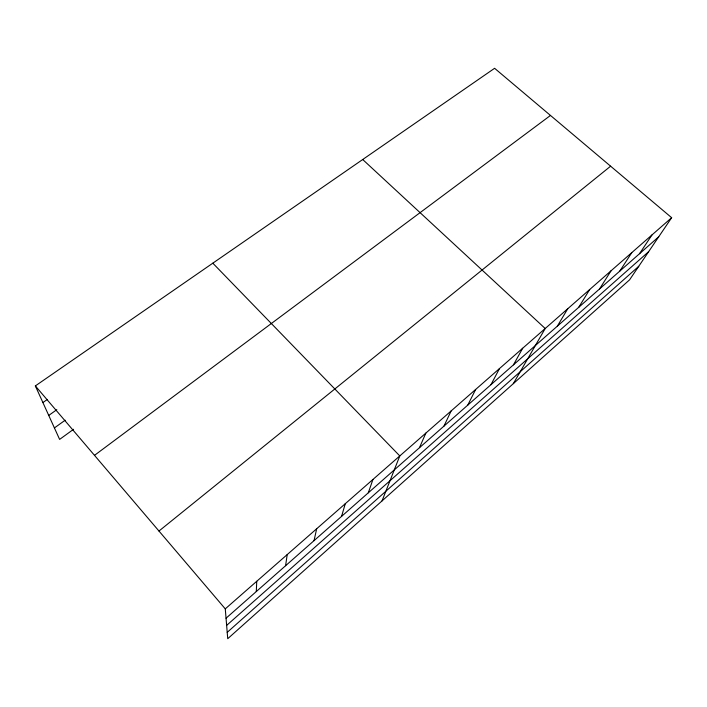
<?xml version="1.0" encoding="UTF-8"?>
<svg xmlns="http://www.w3.org/2000/svg" width="707" height="707" viewBox="0 0 707 707"><rect width="100%" height="100%" fill="white"/><g stroke="black" fill="none" stroke-linecap="round" stroke-linejoin="round"><path stroke-width="1.06" d="M256.296 591.547L256.747 581.287M285.601 565.706L287.201 554.597M314.023 540.661L316.692 528.756M341.578 516.366L345.263 503.72M368.312 492.797L372.942 479.461M382.036 500.901L399.791 455.935L212.816 263.181M419.481 447.69L425.835 433.108M443.978 426.1L451.119 410.961M467.778 405.111L475.661 389.451M490.932 384.705L499.504 368.559M513.45 364.856L522.676 348.251M513.326 383.654L545.203 328.508L362.709 159.517M557.328 326.174L567.765 308.738M578.706 307.333L589.7 289.517M599.509 288.986L611.034 270.825M619.774 271.126L631.784 252.638M639.508 253.725L651.987 234.936M671.65 217.694L629.583 279.831L227.734 638.704L225.277 608.868L35.35 385.916L494.608 68.296L671.65 217.694L225.277 608.868M227.212 632.358L638.739 266.309M226.638 625.403L648.637 251.683M226.046 618.218L658.738 236.774M158.969 531.037L610.618 166.189M94.499 455.352L550.479 115.444M73.546 429.299L59.618 439.401L35.35 385.916M54.412 427.929L65.177 420.205M48.739 415.424L56.816 409.689M42.897 402.557L47.396 399.402"/></g></svg>
